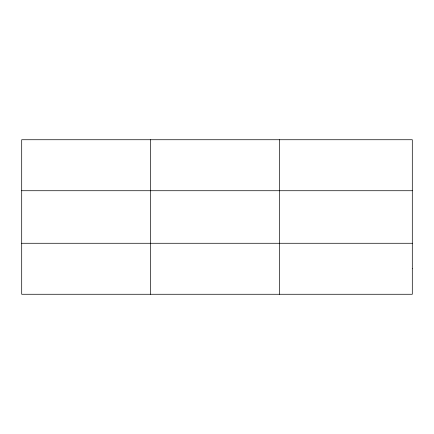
<?xml version="1.0" encoding="UTF-8"?>
<svg xmlns="http://www.w3.org/2000/svg" width="434" height="434" viewBox="0 0 434 434"><rect width="100%" height="100%" fill="white"/><g stroke="black" fill="none" stroke-linecap="round" stroke-linejoin="round"><path stroke-width="0.65" d="M150.598 139.732L150.598 294.268M279.496 139.732L279.496 294.268M21.7 190.727L412.3 190.727M21.7 243.273L412.3 243.273M412.3 268.771L412.3 294.268L21.7 294.268L21.7 139.732L412.3 139.732L412.3 268.771"/></g></svg>
